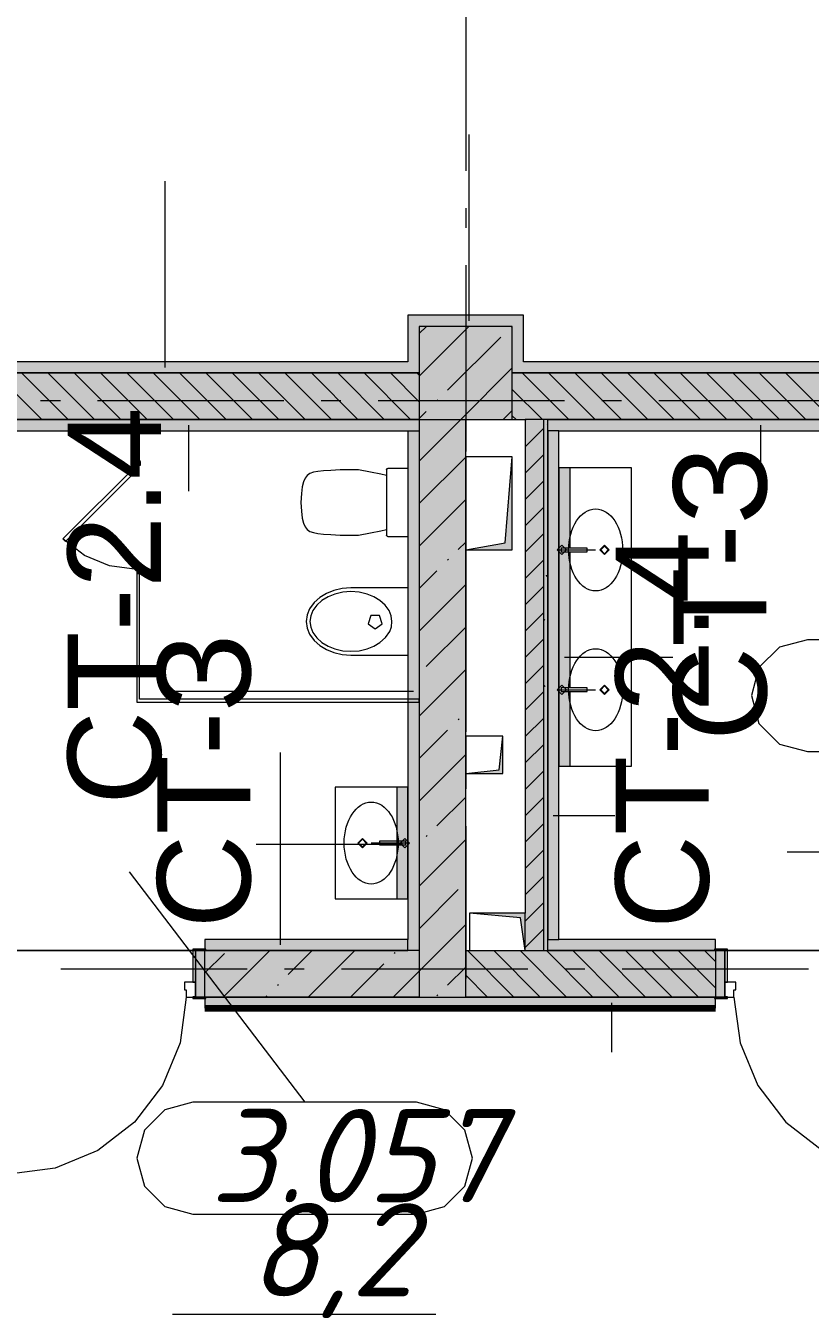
# Model space of a CAD drawing. Header units: millimetres. Extents: x -537608 to 253996, y -217170 to 186033.
# Drawn here: x -239137 to -234927, y 100848 to 107784 of the extents above; entities that cross this region are included whole.
import ezdxf

# ---------------------------------------------------------------- set-up
doc = ezdxf.new("R2010")
doc.units = ezdxf.units.MM
doc.layers.add('16) Лак 1.6м', color=160, linetype='Continuous', lineweight=90)
doc.layers.add('PDF _Геометрия', color=7, linetype='Continuous')
doc.layers.add('PDF _Текст', color=7, linetype='Continuous')
doc.layers.add('PDF _Сплошная заливка', color=7, linetype='Continuous', true_color=0xffffff)
doc.styles.add('PDF GOST-Common', font='arial.ttf')
doc.styles.add('PDF ISOCPEUR Italic', font='isocpeui.ttf')

msp = doc.modelspace()

# ---------------------------------------------------------------- hatches: boundary and pattern name
at = {"layer": 'PDF _Сплошная заливка', "true_color": 0xff7d7d, "transparency": 33554559}
for points in [[(-237026.191, 105981.2628), (-237026.191, 106231.2638), (-237086.1917, 106231.2638), (-237086.1917, 105981.2628), (-237031.8425, 105981.2628)], [(-236526.1913, 106171.2632), (-236526.1913, 106231.2638), (-237026.191, 106231.2638), (-237026.191, 106171.2632), (-236614.4085, 106171.2632)], [(-237449.2765, 105921.2643), (-237026.191, 105921.2643), (-237026.191, 105981.2628), (-239526.192, 105981.2628), (-239526.192, 105921.2643), (-238284.1467, 105921.2643)], [(-232022.6259, 105921.2643), (-231626.1917, 105921.2643), (-231626.1917, 105981.2628), (-236526.1913, 105981.2628), (-236526.1913, 105921.2643), (-232440.062, 105921.2643)]]:
    msp.add_hatch(color=11, dxfattribs=at).paths.add_polyline_path(points)
at = {"layer": 'PDF _Сплошная заливка', "transparency": 33554559}
for points in [[(-237026.191, 105671.2634), (-236526.1913, 105671.2634), (-236526.1913, 106171.2632), (-237026.191, 106171.2632), (-237026.191, 106028.1693)], [(-237026.191, 102571.2644), (-236776.1922, 102571.2644), (-236776.1922, 105671.2634), (-237026.191, 105671.2634), (-237026.191, 103771.2647)], [(-236356.1919, 102821.2653), (-236336.1909, 102821.2653), (-236336.1909, 105671.2634), (-236356.1919, 105671.2634), (-236356.1919, 103904.3215)]]:
    msp.add_hatch(color=256, dxfattribs=at).paths.add_polyline_path(points)
h = msp.add_hatch(color=256, dxfattribs=at)
h.paths.add_polyline_path([(-229066.1922, 105671.2634), (-225776.1929, 105674.1936), (-225776.1929, 105921.2643), (-231126.192, 105921.2643), (-231126.192, 105671.2634), (-229935.4537, 105671.2634)], flags=0)
h.paths.add_polyline_path([(-231851.1926, 105671.2634), (-231626.1917, 105671.2634), (-231626.1917, 105921.2643), (-236526.1913, 105921.2643), (-236526.1913, 105671.2634), (-232022.6259, 105671.2634)], flags=0)
h.paths.add_polyline_path([(-239526.192, 105671.2634), (-237026.191, 105671.2634), (-237026.191, 105921.2643), (-239526.192, 105918.8445), (-239526.192, 105913.8668)], flags=0)
at = {"layer": 'PDF _Сплошная заливка', "true_color": 0x2254ff, "transparency": 33554559}
for points in [[(-237449.2765, 105611.2649), (-237026.191, 105611.2649), (-237026.191, 105671.2634), (-239776.1908, 105671.2634), (-239776.1908, 105611.2649), (-238284.1467, 105611.2649)], [(-231851.1926, 105611.2649), (-231851.1926, 105671.2634), (-236336.1909, 105671.2634), (-236336.1909, 105611.2649), (-231911.1933, 105611.2649)]]:
    msp.add_hatch(color=160, dxfattribs=at).paths.add_polyline_path(points)
at = {"layer": 'PDF _Сплошная заливка', "true_color": 0xe2e2e2, "transparency": 33554559}
for points in [[(-236614.4085, 104971.265), (-236526.1913, 104971.265), (-236526.1913, 105471.2648), (-236563.6914, 105008.763), (-236776.1922, 104971.265)], [(-236614.4085, 103771.2647), (-236576.1914, 103771.2647), (-236576.1914, 103971.2633), (-236596.1923, 103791.2635), (-236776.1922, 103771.2647)]]:
    msp.add_hatch(color=254, dxfattribs=at).paths.add_polyline_path(points)
at = {"layer": 'PDF _Сплошная заливка', "true_color": 0x4fd5e3, "transparency": 33554559}
for points in [[(-236276.1924, 103811.4991), (-236216.1918, 103811.4991), (-236216.1918, 104211.2638), (-236263.9851, 104211.2638), (-236263.9851, 104231.2647), (-236216.1918, 104231.2647), (-236216.1918, 104961.2645), (-236263.9851, 104961.2645), (-236263.9851, 104981.2633), (-236216.1918, 104981.2633), (-236216.1918, 105411.4988), (-236276.1924, 105411.4988), (-236276.1924, 103904.3215)], [(-237098.3989, 103098.2643), (-237086.1917, 103098.2643), (-237086.1917, 103698.2645), (-237146.1923, 103698.2645), (-237146.1923, 103098.2643)]]:
    msp.add_hatch(color=133, dxfattribs=at).paths.add_polyline_path(points)
at = {"layer": 'PDF _Сплошная заливка', "true_color": 0x2254ff, "transparency": 33554559}
h = msp.add_hatch(color=160, dxfattribs=at)
h.paths.add_polyline_path([(-239776.1908, 102821.2653), (-239331.1904, 102822.034), (-239331.1904, 102829.2636), (-239326.1912, 102829.2636), (-239326.1912, 102881.2639), (-239776.1908, 102881.2639)], flags=0)
h.paths.add_polyline_path([(-238171.192, 102821.2653), (-237086.1917, 102821.2653), (-237086.1917, 102881.2639), (-238176.1911, 102881.2639), (-238176.1911, 102829.2636), (-238171.192, 102829.2636), (-238171.192, 102821.5388)], flags=0)
h = msp.add_hatch(color=160, dxfattribs=at)
h.paths.add_polyline_path([(-231911.1933, 102821.2653), (-231911.1933, 102881.2639), (-234286.1916, 102881.2639), (-234286.1916, 102829.2636), (-234281.1925, 102829.2636), (-234281.1925, 102821.2653), (-232440.062, 102821.2653)], flags=0)
h.paths.add_polyline_path([(-235441.191, 102821.2653), (-235441.191, 102829.2636), (-235436.1918, 102829.2636), (-235436.1918, 102881.2639), (-236336.1909, 102881.2639), (-236336.1909, 102821.2653)], flags=0)
at = {"layer": 'PDF _Сплошная заливка', "transparency": 33554559}
h = msp.add_hatch(color=256, dxfattribs=at)
h.paths.add_polyline_path([(-237026.191, 102571.2644), (-237026.191, 102821.2653), (-238176.1911, 102821.2653), (-238176.1911, 102571.2644), (-238171.192, 102571.2644)], flags=0)
h.paths.add_polyline_path([(-239326.1912, 102571.2644), (-239326.1912, 102821.2653), (-239776.1908, 102821.2653), (-239776.1908, 102571.2644), (-239331.1904, 102571.2644)], flags=0)
h = msp.add_hatch(color=256, dxfattribs=at)
h.paths.add_polyline_path([(-225526.1941, 102571.2644), (-225526.1941, 102821.2653), (-227336.1929, 102821.2653), (-227336.1929, 102571.2644), (-225761.1072, 102571.2644)], flags=0)
h.paths.add_polyline_path([(-230356.1925, 102571.2644), (-230356.1925, 102821.2653), (-234286.1916, 102821.2653), (-234286.1916, 102571.2644), (-230361.1938, 102571.2644)], flags=0)
h.paths.add_polyline_path([(-229100.5857, 102571.2644), (-228486.193, 102571.2644), (-228486.193, 102821.2653), (-229206.1923, 102821.2653), (-229206.1923, 102571.2644), (-229201.1932, 102571.2644)], flags=0)
h.paths.add_polyline_path([(-235436.1918, 102571.2644), (-235436.1918, 102821.2653), (-236776.1922, 102821.2653), (-236776.1922, 102571.2644), (-235441.191, 102571.2644)], flags=0)
at = {"layer": 'PDF _Сплошная заливка', "true_color": 0xff7d7d, "transparency": 33554559}
h = msp.add_hatch(color=11, dxfattribs=at)
h.paths.add_polyline_path([(-228486.193, 102511.2637), (-228486.193, 102563.264), (-228491.1922, 102563.264), (-228491.1922, 102571.2644), (-229201.1932, 102571.2644), (-229201.1932, 102563.264), (-229206.1923, 102563.264), (-229206.1923, 102511.2637), (-228491.1922, 102511.2637)], flags=0)
h.paths.add_polyline_path([(-225526.1941, 102511.2637), (-225526.1941, 102571.2644), (-227331.1938, 102571.2644), (-227331.1938, 102563.264), (-227336.1929, 102563.264), (-227336.1929, 102511.2637), (-225761.1072, 102511.2637)], flags=0)
h.paths.add_polyline_path([(-230356.1925, 102511.2637), (-230356.1925, 102563.264), (-230361.1938, 102563.264), (-230361.1938, 102571.2644), (-234281.1925, 102571.2644), (-234281.1925, 102563.264), (-234286.1916, 102563.264), (-234286.1916, 102511.2637), (-230361.1938, 102511.2637)], flags=0)
h.paths.add_polyline_path([(-235436.1918, 102511.2637), (-235436.1918, 102563.264), (-235441.191, 102563.264), (-235441.191, 102571.2644), (-238171.192, 102571.2644), (-238171.192, 102563.264), (-238176.1911, 102563.264), (-238176.1911, 102511.2637), (-235441.191, 102511.2637)], flags=0)
h.paths.add_polyline_path([(-240788.7529, 102511.2637), (-239326.1912, 102511.2637), (-239326.1912, 102563.264), (-239331.1904, 102563.264), (-239331.1904, 102571.2644), (-242066.1928, 102571.2644), (-242066.1928, 102511.2637), (-241623.623, 102511.2637)], flags=0)

# ---------------------------------------------------------------- linework, layer by layer
at = {"layer": '16) Лак 1.6м'}
msp.add_line((-238176.1911, 102511.2637), (-235436.1918, 102511.2637), dxfattribs=at)
at = {"layer": 'PDF _Геометрия', "color": 253, "lineweight": 9, "true_color": 0xaaaaaa}
for p, q in [((-236776.1922, 108006.2211), (-236776.1922, 107006.2195)), ((-236776.1922, 106806.2208), (-236776.1922, 106700.3881)), ((-236776.1922, 106500.3873), (-236776.1922, 105500.3878)), ((-238951.8658, 105771.2638), (-239057.7007, 105771.2638)), ((-237751.8677, 105771.2638), (-238751.8672, 105771.2638)), ((-237446.0341, 105771.2638), (-237551.8669, 105771.2638)), ((-236246.0339, 105771.2638), (-237246.0334, 105771.2638)), ((-235940.2003, 105771.2638), (-236046.0331, 105771.2638)), ((-234740.2001, 105771.2638), (-235740.1995, 105771.2638)), ((-236526.1913, 105471.2648), (-236776.1922, 105471.2648)), ((-236776.1922, 105471.2648), (-236776.1922, 104971.265)), ((-236563.6914, 105008.763), (-236526.1913, 105471.2648)), ((-236526.1913, 104971.265), (-236526.1913, 105471.2648)), ((-237638.3424, 105357.3584), (-237647.204, 105337.3898)), ((-237626.8413, 105371.4948), (-237638.3424, 105357.3584)), ((-237612.3821, 105381.3962), (-237626.8413, 105371.4948)), ((-237593.9658, 105388.234), (-237612.3821, 105381.3962)), ((-237570.0464, 105392.8262), (-237593.9658, 105388.234)), ((-237539.059, 105395.9868), (-237570.0464, 105392.8262)), ((-237499.4403, 105398.5294), (-237539.059, 105395.9868)), ((-237449.6231, 105401.2636), (-237499.4403, 105398.5294)), ((-237351.8166, 105401.2636), (-237449.6231, 105401.2636)), ((-237287.3679, 105388.7615), (-237351.8166, 105401.2636)), ((-237232.5645, 105377.8911), (-237287.3679, 105388.7615)), ((-237201.9969, 105371.3548), (-237232.5645, 105377.8911)), ((-237201.6546, 105401.3519), (-237201.9969, 105398.764)), ((-237201.9969, 105398.764), (-237201.9969, 105053.764)), ((-237200.6556, 105403.7632), (-237201.6546, 105401.3519)), ((-237201.6546, 105401.3519), (-237200.6556, 105403.7632)), ((-237199.0667, 105405.8344), (-237200.6556, 105403.7632)), ((-237200.6556, 105403.7632), (-237199.0667, 105405.8344)), ((-237196.9956, 105407.4232), (-237199.0667, 105405.8344)), ((-237199.0667, 105405.8344), (-237196.9956, 105407.4232)), ((-237194.5843, 105408.4222), (-237196.9956, 105407.4232)), ((-237196.9956, 105407.4232), (-237194.5843, 105408.4222)), ((-237191.9964, 105408.7645), (-237194.5843, 105408.4222)), ((-237086.1917, 105408.7645), (-237191.9964, 105408.7645)), ((-235886.1913, 105411.4988), (-236276.1924, 105411.4988)), ((-236276.1924, 105411.4988), (-236276.1924, 103811.4991)), ((-235886.1913, 103811.4991), (-235886.1913, 105411.4988)), ((-237653.7038, 105309.9655), (-237658.1173, 105273.4643)), ((-237647.204, 105337.3898), (-237653.7038, 105309.9655)), ((-236776.1922, 105300.387), (-236776.1922, 105194.5542)), ((-237658.1173, 105273.4643), (-237660.7289, 105226.2629)), ((-237660.7289, 105226.2629), (-237658.1173, 105179.0637)), ((-237658.1173, 105179.0637), (-237653.7038, 105142.5626)), ((-237653.7038, 105142.5626), (-237647.204, 105115.1383)), ((-237647.204, 105115.1383), (-237638.3424, 105095.1696)), ((-237638.3424, 105095.1696), (-237626.8413, 105081.0334)), ((-237626.8413, 105081.0334), (-237612.3821, 105071.1319)), ((-237232.5645, 105074.6369), (-237201.9969, 105081.1733)), ((-237612.3821, 105071.1319), (-237593.9658, 105064.2941)), ((-237593.9658, 105064.2941), (-237570.0464, 105059.7018)), ((-237570.0464, 105059.7018), (-237539.059, 105056.5392)), ((-237539.059, 105056.5392), (-237499.4403, 105053.9987)), ((-237499.4403, 105053.9987), (-237449.6231, 105051.2644)), ((-237449.6231, 105051.2644), (-237351.8166, 105051.2644)), ((-237351.8166, 105051.2644), (-237287.3679, 105063.7667)), ((-237287.3679, 105063.7667), (-237232.5645, 105074.6369)), ((-237201.9969, 105053.764), (-237201.6546, 105051.1762)), ((-237201.6546, 105051.1762), (-237200.6556, 105048.7649)), ((-237200.6556, 105048.7649), (-237201.6546, 105051.1762)), ((-237200.6556, 105048.7649), (-237199.0667, 105046.6937)), ((-237199.0667, 105046.6937), (-237200.6556, 105048.7649)), ((-237199.0667, 105046.6937), (-237196.9956, 105045.1048)), ((-237196.9956, 105045.1048), (-237199.0667, 105046.6937)), ((-237196.9956, 105045.1048), (-237194.5843, 105044.1037)), ((-237194.5843, 105044.1037), (-237196.9956, 105045.1048)), ((-237194.5843, 105044.1037), (-237191.9964, 105043.7636)), ((-237191.9964, 105043.7636), (-237086.1917, 105043.7636)), ((-236776.1922, 104971.265), (-236563.6914, 105008.763)), ((-236776.1922, 104994.5535), (-236776.1922, 103994.554)), ((-236776.1922, 104971.265), (-236526.1913, 104971.265)), ((-236284.9593, 104971.265), (-236259.9591, 104996.2651)), ((-236259.9591, 104946.2649), (-236284.9593, 104971.265)), ((-236273.9856, 104971.265), (-236078.9862, 104971.265)), ((-236123.9851, 104981.2633), (-236263.9851, 104981.2633)), ((-236263.9851, 104981.2633), (-236263.9851, 104961.2645)), ((-236263.9851, 104961.2645), (-236123.9851, 104961.2645)), ((-236259.9591, 104996.2651), (-236234.959, 104971.265)), ((-236234.959, 104971.265), (-236259.9591, 104946.2649)), ((-236123.9851, 104961.2645), (-236123.9851, 104981.2633)), ((-236056.688, 104971.265), (-236031.6879, 104996.2651)), ((-236031.6879, 104946.2649), (-236056.688, 104971.265)), ((-236051.6889, 104971.265), (-236031.6879, 104991.2638)), ((-236031.6879, 104951.2641), (-236051.6889, 104971.265)), ((-236031.6879, 104996.2651), (-236006.6878, 104971.265)), ((-236031.6879, 104991.2638), (-236011.6891, 104971.265)), ((-236011.6891, 104971.265), (-236031.6879, 104951.2641)), ((-236006.6878, 104971.265), (-236031.6879, 104946.2649)), ((-237523.5297, 104738.4166), (-237559.2687, 104716.7622)), ((-237484.6711, 104753.7865), (-237523.5297, 104738.4166)), ((-237478.9012, 104734.636), (-237514.638, 104720.5019)), ((-237438.8067, 104764.0174), (-237484.6711, 104753.7865)), ((-237435.8916, 104744.2296), (-237478.9012, 104734.636)), ((-237391.9412, 104767.4513), (-237438.8067, 104764.0174)), ((-237391.9412, 104747.4504), (-237435.8916, 104744.2296)), ((-237086.1917, 104767.4513), (-237391.9412, 104767.4513)), ((-237347.9908, 104744.2296), (-237391.9412, 104747.4504)), ((-237304.9813, 104734.636), (-237347.9908, 104744.2296)), ((-237269.2444, 104720.5019), (-237304.9813, 104734.636)), ((-237589.8106, 104689.1613), (-237613.8569, 104655.7475)), ((-237574.9057, 104675.8259), (-237596.4761, 104645.8504)), ((-237559.2687, 104716.7622), (-237589.8106, 104689.1613)), ((-237547.505, 104700.5871), (-237574.9057, 104675.8259)), ((-237514.638, 104720.5019), (-237547.505, 104700.5871)), ((-237236.3774, 104700.5871), (-237269.2444, 104720.5019)), ((-237208.9789, 104675.8259), (-237236.3774, 104700.5871)), ((-237187.4063, 104645.8504), (-237208.9789, 104675.8259)), ((-237627.343, 104622.7772), (-237631.9417, 104587.4515)), ((-237613.8569, 104655.7475), (-237627.343, 104622.7772)), ((-237608.0095, 104617.6574), (-237611.9408, 104587.4515)), ((-237596.4761, 104645.8504), (-237608.0095, 104617.6574)), ((-237285.4518, 104619.8125), (-237299.9842, 104575.0893)), ((-237238.4291, 104619.8125), (-237285.4518, 104619.8125)), ((-237223.8989, 104575.0893), (-237238.4291, 104619.8125)), ((-237175.873, 104617.6574), (-237187.4063, 104645.8504)), ((-237171.9416, 104587.4515), (-237175.873, 104617.6574)), ((-237631.9417, 104587.4515), (-237627.343, 104552.1258)), ((-237627.343, 104552.1258), (-237613.8569, 104519.1534)), ((-237611.9408, 104587.4515), (-237608.0095, 104557.2456)), ((-237608.0095, 104557.2456), (-237596.4761, 104529.0505)), ((-237596.4761, 104529.0505), (-237574.9057, 104499.075)), ((-237299.9842, 104575.0893), (-237261.9416, 104547.4518)), ((-237261.9416, 104547.4518), (-237223.8989, 104575.0893)), ((-237207.0327, 104500.8339), (-237183.9271, 104532.9388)), ((-237183.9271, 104532.9388), (-237173.7975, 104559.2844)), ((-237173.7975, 104559.2844), (-237171.9416, 104587.4515)), ((-237613.8569, 104519.1534), (-237589.8106, 104485.7395)), ((-237589.8106, 104485.7395), (-237559.2687, 104458.1386)), ((-237574.9057, 104499.075), (-237547.505, 104474.3138)), ((-237559.2687, 104458.1386), (-237523.5297, 104436.4843)), ((-237547.505, 104474.3138), (-237514.638, 104454.399)), ((-237514.638, 104454.399), (-237478.9012, 104440.2648)), ((-237304.9813, 104440.2648), (-237269.2444, 104454.399)), ((-237269.2444, 104454.399), (-237236.3774, 104474.3138)), ((-237236.3774, 104474.3138), (-237207.0327, 104500.8339)), ((-234942.4076, 104489.5589), (-235092.4082, 104449.3675)), ((-233742.4073, 104489.5589), (-234942.4076, 104489.5589)), ((-237523.5297, 104436.4843), (-237484.6711, 104421.1144)), ((-237484.6711, 104421.1144), (-237438.8067, 104410.8857)), ((-237478.9012, 104440.2648), (-237435.8916, 104430.6713)), ((-237438.8067, 104410.8857), (-237391.9412, 104407.4517)), ((-237435.8916, 104430.6713), (-237391.9412, 104427.4505)), ((-237391.9412, 104427.4505), (-237347.9908, 104430.6713)), ((-237391.9412, 104407.4517), (-237086.1917, 104407.4517)), ((-237347.9908, 104430.6713), (-237304.9813, 104440.2648)), ((-235092.4082, 104449.3675), (-235202.2153, 104339.5583)), ((-235202.2153, 104339.5583), (-235242.4066, 104189.5599)), ((-236284.9593, 104221.2643), (-236259.9591, 104246.2644)), ((-236259.9591, 104246.2644), (-236234.959, 104221.2643)), ((-236056.688, 104221.2643), (-236031.6879, 104246.2644)), ((-236031.6879, 104246.2644), (-236006.6878, 104221.2643)), ((-236259.9591, 104196.2642), (-236284.9593, 104221.2643)), ((-236273.9856, 104221.2643), (-236078.9862, 104221.2643)), ((-236123.9851, 104231.2647), (-236263.9851, 104231.2647)), ((-236263.9851, 104231.2647), (-236263.9851, 104211.2638)), ((-236263.9851, 104211.2638), (-236123.9851, 104211.2638)), ((-236234.959, 104221.2643), (-236259.9591, 104196.2642)), ((-236123.9851, 104211.2638), (-236123.9851, 104231.2647)), ((-236031.6879, 104196.2642), (-236056.688, 104221.2643)), ((-236051.6889, 104221.2643), (-236031.6879, 104241.2652)), ((-236031.6879, 104201.2634), (-236051.6889, 104221.2643)), ((-236031.6879, 104241.2652), (-236011.6891, 104221.2643)), ((-236011.6891, 104221.2643), (-236031.6879, 104201.2634)), ((-236006.6878, 104221.2643), (-236031.6879, 104196.2642)), ((-235242.4066, 104189.5599), (-235202.2153, 104039.5593)), ((-235202.2153, 104039.5593), (-235092.4082, 103929.7522)), ((-236576.1914, 103971.2633), (-236776.1922, 103971.2633)), ((-236776.1922, 103971.2633), (-236776.1922, 103771.2647)), ((-236596.1923, 103791.2635), (-236576.1914, 103971.2633)), ((-236576.1914, 103771.2647), (-236576.1914, 103971.2633)), ((-235092.4082, 103929.7522), (-234942.4076, 103889.5587)), ((-234942.4076, 103889.5587), (-233742.4073, 103889.5587)), ((-236776.1922, 103794.5532), (-236776.1922, 103688.7204)), ((-236776.1922, 103771.2647), (-236596.1923, 103791.2635)), ((-236776.1922, 103771.2647), (-236576.1914, 103771.2647)), ((-236276.1924, 103811.4991), (-235886.1913, 103811.4991)), ((-237476.1906, 103698.2645), (-237476.1906, 103098.2643)), ((-237086.1917, 103698.2645), (-237476.1906, 103698.2645)), ((-237086.1917, 103098.2643), (-237086.1917, 103698.2645)), ((-236776.1922, 103488.7218), (-236776.1922, 102671.2647)), ((-237355.6941, 103398.2633), (-237330.694, 103423.2634)), ((-237350.6949, 103398.2633), (-237330.694, 103418.2643)), ((-237330.694, 103423.2634), (-237305.6939, 103398.2633)), ((-237330.694, 103418.2643), (-237310.6952, 103398.2633)), ((-237127.4229, 103398.2633), (-237102.4228, 103423.2634)), ((-237102.4228, 103423.2634), (-237077.4227, 103398.2633)), ((-237330.694, 103373.2654), (-237355.6941, 103398.2633)), ((-237330.694, 103378.2646), (-237350.6949, 103398.2633)), ((-237310.6952, 103398.2633), (-237330.694, 103378.2646)), ((-237305.6939, 103398.2633), (-237330.694, 103373.2654)), ((-237088.3984, 103398.2633), (-237283.3979, 103398.2633)), ((-237098.3989, 103408.2638), (-237238.3969, 103408.2638)), ((-237238.3969, 103408.2638), (-237238.3969, 103388.265)), ((-237238.3969, 103388.265), (-237098.3989, 103388.265)), ((-237102.4228, 103373.2654), (-237127.4229, 103398.2633)), ((-237077.4227, 103398.2633), (-237102.4228, 103373.2654)), ((-237098.3989, 103388.265), (-237098.3989, 103408.2638)), ((-235051.446, 103351.5248), (-233638.5337, 103351.5248)), ((-238581.9432, 103243.3023), (-237640.4824, 102007.8709)), ((-237476.1906, 103098.2643), (-237086.1917, 103098.2643)), ((-236456.1923, 103021.2639), (-236756.1913, 103021.2639)), ((-236756.1913, 103021.2639), (-236756.1913, 102821.2653)), ((-236481.1924, 102996.2638), (-236756.1913, 103021.2639)), ((-236456.1923, 102821.2653), (-236481.1924, 102996.2638)), ((-236456.1923, 102821.2653), (-236456.1923, 103021.2639)), ((-236756.1913, 102821.2653), (-236456.1923, 102821.2653)), ((-237948.7875, 102721.2649), (-238948.7871, 102721.2649)), ((-237642.9541, 102721.2649), (-237748.789, 102721.2649)), ((-236442.9559, 102721.2649), (-237442.9554, 102721.2649)), ((-236137.1224, 102721.2649), (-236242.9551, 102721.2649)), ((-234937.122, 102721.2649), (-235937.1216, 102721.2649)), ((-238390.4832, 101967.1758), (-238500.2903, 101857.3665)), ((-238240.4826, 102007.3671), (-238390.4832, 101967.1758)), ((-237040.4823, 102007.3671), (-238240.4826, 102007.3671)), ((-236890.4839, 101967.1758), (-237040.4823, 102007.3671)), ((-236780.6746, 101857.3665), (-236890.4839, 101967.1758)), ((-238500.2903, 101857.3665), (-238540.4838, 101707.3681)), ((-236740.4833, 101707.3681), (-236780.6746, 101857.3665)), ((-238540.4838, 101707.3681), (-238500.2903, 101557.3675)), ((-236780.6746, 101557.3675), (-236740.4833, 101707.3681)), ((-238500.2903, 101557.3675), (-238390.4832, 101447.5604)), ((-236890.4839, 101447.5604), (-236780.6746, 101557.3675)), ((-238390.4832, 101447.5604), (-238240.4826, 101407.3669)), ((-238240.4826, 101407.3669), (-237040.4823, 101407.3669)), ((-237040.4823, 101407.3669), (-236890.4839, 101447.5604)), ((-238349.5211, 100869.3331), (-236936.6088, 100869.3331))]:
    msp.add_line(p, q, dxfattribs=at)
at = {"layer": 'PDF _Геометрия', "lineweight": 9}
for p, q in [((-236757.4852, 106201.2645), (-236757.4852, 107201.2641)), ((-238388.8555, 105951.2636), (-238388.8555, 106951.2631)), ((-237026.191, 106231.2638), (-237086.1917, 106231.2638)), ((-237086.1917, 106231.2638), (-237086.1917, 105981.2628)), ((-236526.1913, 106231.2638), (-237026.191, 106231.2638)), ((-236466.1927, 106231.2638), (-236526.1913, 106231.2638)), ((-236466.1927, 105981.2628), (-236466.1927, 106231.2638)), ((-237026.191, 105904.0493), (-236758.9772, 106171.2632)), ((-237026.191, 106132.1483), (-236987.0761, 106171.2632)), ((-236526.1913, 106171.2632), (-237026.191, 106171.2632)), ((-237026.191, 106171.2632), (-237026.191, 105671.2634)), ((-236531.3798, 106170.7637), (-236530.8782, 106171.2632)), ((-236526.1913, 105671.2634), (-236526.1913, 106171.2632)), ((-236873.5273, 105828.6142), (-236588.4051, 106113.7384)), ((-237086.1917, 105981.2628), (-239466.1914, 105981.2628)), ((-231686.1924, 105981.2628), (-236466.1927, 105981.2628)), ((-237026.191, 105921.2643), (-239526.192, 105921.2643)), ((-239526.192, 105921.2643), (-237026.191, 105921.2643)), ((-239051.7284, 105671.2634), (-239301.7272, 105921.2643)), ((-238910.3074, 105671.2634), (-239160.3062, 105921.2643)), ((-238768.8863, 105671.2634), (-239018.8851, 105921.2643)), ((-238627.4653, 105671.2634), (-238877.464, 105921.2643)), ((-238486.042, 105671.2634), (-238736.043, 105921.2643)), ((-238344.621, 105671.2634), (-238594.6219, 105921.2643)), ((-238203.1999, 105671.2634), (-238453.2009, 105921.2643)), ((-238061.7789, 105671.2634), (-238311.7798, 105921.2643)), ((-237920.3578, 105671.2634), (-238170.3566, 105921.2643)), ((-237778.9367, 105671.2634), (-238028.9356, 105921.2643)), ((-237637.5157, 105671.2634), (-237887.5145, 105921.2643)), ((-237496.0946, 105671.2634), (-237746.0935, 105921.2643)), ((-237354.6714, 105671.2634), (-237604.6724, 105921.2643)), ((-237213.2503, 105671.2634), (-237463.2513, 105921.2643)), ((-237071.8293, 105671.2634), (-237321.8303, 105921.2643)), ((-237026.191, 105767.0483), (-237180.4092, 105921.2643)), ((-237026.191, 105908.4693), (-237038.986, 105921.2643)), ((-236802.7812, 105671.2634), (-236526.1913, 105947.8533)), ((-231626.1917, 105921.2643), (-236526.1913, 105921.2643)), ((-236526.1913, 105921.2643), (-231626.1917, 105921.2643)), ((-236223.3008, 105671.2634), (-236473.3018, 105921.2643)), ((-236081.8798, 105671.2634), (-236331.8807, 105921.2643)), ((-235940.4587, 105671.2634), (-236190.4597, 105921.2643)), ((-235799.0376, 105671.2634), (-236049.0386, 105921.2643)), ((-235657.6166, 105671.2634), (-235907.6154, 105921.2643)), ((-235516.1955, 105671.2634), (-235766.1944, 105921.2643)), ((-235374.7745, 105671.2634), (-235624.7732, 105921.2643)), ((-235233.3534, 105671.2634), (-235483.3522, 105921.2643)), ((-235091.9302, 105671.2634), (-235341.9312, 105921.2643)), ((-234950.5092, 105671.2634), (-235200.5101, 105921.2643)), ((-234809.0881, 105671.2634), (-235059.0891, 105921.2643)), ((-236930.5525, 105771.591), (-236925.8095, 105776.3318)), ((-236364.724, 105671.2634), (-236526.1913, 105832.7327)), ((-237026.191, 105675.9504), (-236987.5756, 105714.5657)), ((-236574.6822, 105671.2634), (-236526.1913, 105719.7544)), ((-237026.191, 105671.2634), (-239526.192, 105671.2634)), ((-239526.192, 105671.2634), (-238542.1911, 105671.2634)), ((-238526.1903, 105671.2634), (-238542.1911, 105671.2634)), ((-238542.1911, 105671.2634), (-238542.1911, 105446.2647)), ((-238526.1903, 105446.2647), (-238526.1903, 105671.2634)), ((-238526.1903, 105671.2634), (-237026.191, 105671.2634)), ((-238263.9111, 105641.2641), (-238263.9111, 105287.4112)), ((-237026.191, 105447.8514), (-236802.7812, 105671.2634)), ((-237026.191, 105671.2634), (-236526.1913, 105671.2634)), ((-237026.191, 105671.2634), (-237026.191, 105611.2649)), ((-236776.1922, 102571.2644), (-236776.1922, 105671.2634)), ((-236506.145, 105671.2634), (-236526.1913, 105691.3117)), ((-236526.1913, 105671.2634), (-236456.1923, 105671.2634)), ((-236456.1923, 105666.4494), (-236451.3761, 105671.2634)), ((-236356.1919, 105671.2634), (-236456.1923, 105671.2634)), ((-236456.1923, 105671.2634), (-236456.1923, 103021.2639)), ((-236336.1909, 105671.2634), (-236356.1919, 105671.2634)), ((-236356.1919, 102821.2653), (-236356.1919, 105671.2634)), ((-236336.1909, 105611.2649), (-236336.1909, 105671.2634)), ((-236336.1909, 105611.2649), (-236336.1909, 105671.2634)), ((-236336.1909, 105671.2634), (-233067.1915, 105671.2634)), ((-233067.1915, 105671.2634), (-236336.1909, 105671.2634)), ((-235194.0254, 105641.2641), (-235194.0254, 105287.4112)), ((-239716.1901, 105611.2649), (-237086.1917, 105611.2649)), ((-237086.1917, 105611.2649), (-237026.191, 105611.2649)), ((-237086.1917, 105611.2649), (-237086.1917, 103698.2645)), ((-237026.191, 105611.2649), (-237026.191, 104171.2641)), ((-237026.191, 105611.2649), (-237026.191, 102821.2653)), ((-236456.1923, 105525.0283), (-236356.1919, 105625.0266)), ((-236276.1924, 105611.2649), (-236336.1909, 105611.2649)), ((-236336.1909, 105611.2649), (-236336.1909, 102881.2639)), ((-236336.1909, 102881.2639), (-236336.1909, 105611.2649)), ((-236276.1924, 105411.4988), (-236276.1924, 105611.2649)), ((-236276.1924, 105611.2649), (-231911.1933, 105611.2649)), ((-238542.1911, 105426.2637), (-238938.1709, 105030.2839)), ((-238542.1911, 105446.2647), (-238542.1911, 105426.2637)), ((-238542.1911, 105426.2637), (-238522.1923, 105426.2637)), ((-238528.0483, 105412.121), (-238542.1911, 105426.2637)), ((-238522.1923, 105426.2637), (-238522.1923, 105446.2647)), ((-237026.191, 105219.7546), (-236776.1922, 105469.7534)), ((-236456.1923, 105383.6051), (-236356.1919, 105483.6055)), ((-238924.0282, 105016.1411), (-238528.0483, 105412.121)), ((-236276.1924, 103811.4991), (-236276.1924, 105411.4988)), ((-236216.1918, 105411.4988), (-236276.1924, 105411.4988)), ((-236276.1924, 105411.4988), (-236276.1924, 103811.4991)), ((-236216.1918, 104981.2633), (-236216.1918, 105411.4988)), ((-236456.1923, 105242.1841), (-236356.1919, 105342.1844)), ((-237026.191, 104991.6556), (-236776.1922, 105241.6545)), ((-236456.1923, 105100.763), (-236356.1919, 105200.7634)), ((-238938.1709, 105030.2839), (-238924.0282, 105016.1411)), ((-238822.1913, 104941.2894), (-238938.1709, 105030.2839)), ((-236816.5019, 104973.2457), (-236776.1922, 105013.5576)), ((-236456.1923, 104959.342), (-236356.1919, 105059.3423)), ((-238687.13, 104885.3449), (-238822.1913, 104941.2894)), ((-236216.1918, 104231.2647), (-236216.1918, 104961.2645)), ((-238542.1911, 104866.2633), (-238687.13, 104885.3449)), ((-236873.5273, 104916.2204), (-236868.7864, 104920.9634)), ((-236456.1923, 104817.9209), (-236356.1919, 104917.9213)), ((-238522.1923, 104866.2633), (-238542.1911, 104866.2633)), ((-238542.1911, 104866.2633), (-238542.1911, 104846.2645)), ((-238542.1911, 104846.2645), (-238542.1911, 104171.2641)), ((-238526.1903, 104171.2641), (-238526.1903, 104846.2645)), ((-238522.1923, 104846.2645), (-238522.1923, 104866.2633)), ((-237026.191, 104763.5566), (-236930.5525, 104859.1973)), ((-237026.191, 104535.4577), (-236776.1922, 104785.4586)), ((-236456.1923, 104676.4998), (-236356.1919, 104776.5002)), ((-236456.1923, 104535.0788), (-236356.1919, 104635.077)), ((-236987.5756, 104345.9741), (-236776.1922, 104557.3596)), ((-236456.1923, 104393.6555), (-236356.1919, 104493.6559)), ((-236246.191, 104396.1551), (-235665.3048, 104396.1551)), ((-237026.191, 104079.2619), (-236776.1922, 104329.2607)), ((-236456.1923, 104252.2345), (-236356.1919, 104352.2349)), ((-237056.1924, 104212.0992), (-238381.9101, 104212.0992)), ((-236456.1923, 104110.8134), (-236356.1919, 104210.8139)), ((-236216.1918, 103811.4991), (-236216.1918, 104211.2638)), ((-238542.1911, 104171.2641), (-238542.1911, 104155.2633)), ((-238542.1911, 104155.2633), (-237026.191, 104155.2633)), ((-237026.191, 104171.2641), (-238526.1903, 104171.2641)), ((-237026.191, 104155.2633), (-237026.191, 104171.2641)), ((-237026.191, 104155.2633), (-237026.191, 102571.2644)), ((-236816.5019, 104060.852), (-236811.7612, 104065.5928)), ((-236456.1923, 103969.3924), (-236356.1919, 104069.3927)), ((-237026.191, 103851.1629), (-236873.5273, 104003.8267)), ((-236456.1923, 103827.9713), (-236356.1919, 103927.9717)), ((-237770.5833, 102851.2646), (-237770.5833, 103885.115)), ((-237026.191, 103623.064), (-236776.1922, 103873.0649)), ((-236456.1923, 103686.5503), (-236356.1919, 103786.5506)), ((-236276.1924, 102881.2639), (-236276.1924, 103811.4991)), ((-236276.1924, 103811.4991), (-236216.1918, 103811.4991)), ((-237146.1923, 103698.2645), (-237146.1923, 103408.2638)), ((-237086.1917, 103698.2645), (-237146.1923, 103698.2645)), ((-237086.1917, 103098.2643), (-237086.1917, 103698.2645)), ((-237086.1917, 103698.2645), (-237086.1917, 103098.2643)), ((-236930.5525, 103490.6057), (-236776.1922, 103644.966)), ((-236456.1923, 103545.1292), (-236356.1919, 103645.1296)), ((-236456.1923, 103403.7081), (-236356.1919, 103503.7064)), ((-236306.1917, 103545.4629), (-235975.4291, 103545.4629)), ((-237026.191, 103166.8682), (-236776.1922, 103416.867)), ((-236987.5756, 103433.5804), (-236982.8349, 103438.3233)), ((-237116.1909, 103389.6816), (-237901.668, 103389.6816)), ((-237146.1923, 103408.2638), (-237146.1923, 103388.265)), ((-237146.1923, 103388.265), (-237146.1923, 103098.2643)), ((-236456.1923, 103262.285), (-236356.1919, 103362.2853)), ((-236456.1923, 103120.8638), (-236356.1919, 103220.8643)), ((-237026.191, 102938.7692), (-236816.5019, 103148.4583)), ((-237146.1923, 103098.2643), (-237086.1917, 103098.2643)), ((-237086.1917, 103098.2643), (-237086.1917, 102881.2639)), ((-236456.1923, 102979.4428), (-236356.1919, 103079.4432)), ((-237026.191, 102710.6702), (-236776.1922, 102960.6713)), ((-236456.1923, 102838.0218), (-236356.1919, 102938.0222)), ((-237086.1917, 102881.2639), (-238176.1911, 102881.2639)), ((-238176.1911, 102881.2639), (-238176.1911, 102829.2636)), ((-237086.1917, 102821.2653), (-237086.1917, 102881.2639)), ((-236336.1909, 102881.2639), (-236276.1924, 102881.2639)), ((-236336.1909, 102821.2653), (-236336.1909, 102881.2639)), ((-236336.1909, 102821.2653), (-236336.1909, 102881.2639)), ((-235436.1918, 102881.2639), (-236276.1924, 102881.2639)), ((-235436.1918, 102829.2636), (-235436.1918, 102881.2639)), ((-238241.1909, 102829.2636), (-238241.1909, 102821.2653)), ((-238171.192, 102829.2636), (-238241.1909, 102829.2636)), ((-238241.1909, 102821.2653), (-238241.1909, 102651.2638)), ((-238226.1913, 102821.2653), (-238241.1909, 102821.2653)), ((-238241.1909, 102821.2653), (-238171.192, 102821.2653)), ((-238226.1913, 102821.2653), (-238226.1913, 102571.2644)), ((-238176.1911, 102821.2653), (-238226.1913, 102821.2653)), ((-238226.1913, 102651.2638), (-238226.1913, 102821.2653)), ((-238176.1911, 102571.2644), (-238176.1911, 102821.2653)), ((-238176.1911, 102701.1628), (-238071.0452, 102806.3109)), ((-238171.192, 102821.2653), (-238171.192, 102829.2636)), ((-237086.1917, 102821.2653), (-238171.192, 102821.2653)), ((-238171.192, 102821.2653), (-237086.1917, 102821.2653)), ((-238077.9928, 102571.2644), (-237827.9918, 102821.2653)), ((-237728.8956, 102692.2604), (-237599.8929, 102821.2653)), ((-237621.7948, 102571.2644), (-237371.796, 102821.2653)), ((-237158.6493, 102806.3109), (-237153.9085, 102811.0517)), ((-237026.191, 102821.2653), (-237086.1917, 102821.2653)), ((-237026.191, 102821.2653), (-237026.191, 102571.2644)), ((-236776.1922, 102571.2644), (-236776.1922, 102821.2653)), ((-236776.1922, 102821.2653), (-236456.1923, 102821.2653)), ((-236517.4136, 102571.2644), (-236767.4146, 102821.2653)), ((-236375.9926, 102571.2644), (-236625.9936, 102821.2653)), ((-236234.5715, 102571.2644), (-236484.5725, 102821.2653)), ((-236456.1923, 102821.2653), (-236356.1919, 102821.2653)), ((-236356.1919, 102821.2653), (-236336.1909, 102821.2653)), ((-236093.1505, 102571.2644), (-236343.1493, 102821.2653)), ((-236336.1909, 102821.2653), (-235441.191, 102821.2653)), ((-235441.191, 102821.2653), (-236336.1909, 102821.2653)), ((-235951.7294, 102571.2644), (-236201.7282, 102821.2653)), ((-235810.3084, 102571.2644), (-236060.3071, 102821.2653)), ((-235668.8851, 102571.2644), (-235918.8861, 102821.2653)), ((-235527.4641, 102571.2644), (-235777.465, 102821.2653)), ((-235436.1918, 102621.4131), (-235636.044, 102821.2653)), ((-235436.1918, 102762.8342), (-235494.6229, 102821.2653)), ((-235371.1919, 102829.2636), (-235441.191, 102829.2636)), ((-235441.191, 102829.2636), (-235441.191, 102821.2653)), ((-235441.191, 102821.2653), (-235371.1919, 102821.2653)), ((-235386.1915, 102821.2653), (-235436.1918, 102821.2653)), ((-235436.1918, 102821.2653), (-235436.1918, 102571.2644)), ((-235386.1915, 102571.2644), (-235386.1915, 102821.2653)), ((-235371.1919, 102821.2653), (-235386.1915, 102821.2653)), ((-235386.1915, 102821.2653), (-235386.1915, 102651.2638)), ((-235371.1919, 102821.2653), (-235371.1919, 102829.2636)), ((-235371.1919, 102651.2638), (-235371.1919, 102821.2653)), ((-237393.6959, 102571.2644), (-237215.6746, 102749.2857)), ((-236873.5273, 102635.2372), (-236776.1922, 102732.5723)), ((-238226.1913, 102651.2638), (-238286.1919, 102651.2638)), ((-238286.1919, 102651.2638), (-238286.1919, 102611.2641)), ((-238241.1909, 102651.2638), (-238226.1913, 102651.2638)), ((-238226.1913, 102571.2644), (-238226.1913, 102651.2638)), ((-237165.5991, 102571.2644), (-237026.191, 102710.6702)), ((-236658.8347, 102571.2644), (-236776.1922, 102688.6197)), ((-235326.1909, 102651.2638), (-235386.1915, 102651.2638)), ((-235386.1915, 102651.2638), (-235386.1915, 102571.2644)), ((-235386.1915, 102651.2638), (-235371.1919, 102651.2638)), ((-235326.1909, 102611.2641), (-235326.1909, 102651.2638)), ((-238286.1919, 102611.2641), (-238276.1915, 102611.2641)), ((-238276.1915, 102611.2641), (-238276.1915, 102571.2644)), ((-237785.9209, 102635.2372), (-237781.1801, 102639.9781)), ((-236930.5525, 102578.212), (-236925.8095, 102582.9528)), ((-235336.1914, 102571.2644), (-235336.1914, 102611.2641)), ((-235336.1914, 102611.2641), (-235326.1909, 102611.2641)), ((-238276.1915, 102571.2644), (-238308.5612, 102325.3863)), ((-238276.1915, 102571.2644), (-238226.1913, 102571.2644)), ((-238241.1909, 102572.2655), (-238241.1909, 102571.2644)), ((-238226.1913, 102572.2655), (-238241.1909, 102572.2655)), ((-238241.1909, 102571.2644), (-238226.1913, 102571.2644)), ((-238241.1909, 102571.2644), (-238241.1909, 102563.264)), ((-238171.192, 102571.2644), (-238241.1909, 102571.2644)), ((-238241.1909, 102563.264), (-238171.192, 102563.264)), ((-238226.1913, 102571.2644), (-238226.1913, 102572.2655)), ((-238226.1913, 102571.2644), (-238176.1911, 102571.2644)), ((-238176.1911, 102563.264), (-238176.1911, 102511.2637)), ((-238171.192, 102571.2644), (-237026.191, 102571.2644)), ((-237026.191, 102571.2644), (-238171.192, 102571.2644)), ((-238171.192, 102563.264), (-238171.192, 102571.2644)), ((-237849.8938, 102571.2644), (-237842.9462, 102578.212)), ((-237026.191, 102571.2644), (-236776.1922, 102571.2644)), ((-237026.191, 102571.2644), (-236776.1922, 102571.2644)), ((-236776.1922, 102571.2644), (-235441.191, 102571.2644)), ((-235441.191, 102571.2644), (-236776.1922, 102571.2644)), ((-235993.4214, 102541.2651), (-235993.4214, 102275.1148)), ((-235371.1919, 102571.2644), (-235441.191, 102571.2644)), ((-235441.191, 102571.2644), (-235441.191, 102563.264)), ((-235441.191, 102563.264), (-235371.1919, 102563.264)), ((-235436.1918, 102571.2644), (-235386.1915, 102571.2644)), ((-235436.1918, 102511.2637), (-235436.1918, 102563.264)), ((-235371.1919, 102572.2655), (-235386.1915, 102572.2655)), ((-235386.1915, 102572.2655), (-235386.1915, 102571.2644)), ((-235386.1915, 102571.2644), (-235336.1914, 102571.2644)), ((-235386.1915, 102571.2644), (-235371.1919, 102571.2644)), ((-235371.1919, 102571.2644), (-235371.1919, 102572.2655)), ((-235371.1919, 102563.264), (-235371.1919, 102571.2644)), ((-235336.1914, 102571.2644), (-235303.8217, 102325.3863)), ((-238308.5612, 102325.3863), (-238403.4677, 102096.2647)), ((-235303.8217, 102325.3863), (-235208.9153, 102096.2647)), ((-238403.4677, 102096.2647), (-238554.4392, 101899.5127)), ((-235208.9153, 102096.2647), (-235057.9436, 101899.5127)), ((-238554.4392, 101899.5127), (-238751.1912, 101748.5412)), ((-235057.9436, 101899.5127), (-234861.1917, 101748.5412)), ((-238751.1912, 101748.5412), (-238980.3128, 101653.6347)), ((-238980.3128, 101653.6347), (-239226.1909, 101621.265))]:
    msp.add_line(p, q, dxfattribs=at)
at = {"layer": 'PDF _Геометрия', "color": 8, "lineweight": 9, "true_color": 0x787878}
for p, q in [((-236336.1909, 105645.3375), (-236339.1297, 105640.2479)), ((-236339.9478, 104829.6265), (-236343.3021, 104835.433)), ((-236353.0378, 104600.1604), (-236356.1919, 104594.6962)), ((-236349.9139, 104237.2844), (-236353.266, 104243.0931)), ((-236336.1909, 103410.1369), (-236336.4601, 103409.6718))]:
    msp.add_line(p, q, dxfattribs=at)
at = {"layer": 'PDF _Геометрия', "lineweight": 30}
for p, q in [((-238522.1923, 105446.2647), (-238542.1911, 105446.2647)), ((-238542.1911, 104846.2645), (-238522.1923, 104846.2645))]:
    msp.add_line(p, q, dxfattribs=at)
at = {"layer": 'PDF _Геометрия', "color": 9, "lineweight": 9, "true_color": 0xc0c0c0}
for p, q in [((-239261.1914, 102821.2653), (-238241.1909, 102821.2653)), ((-238241.1909, 102821.2653), (-239261.1914, 102821.2653)), ((-235371.1919, 102821.2653), (-234351.1915, 102821.2653)), ((-234351.1915, 102821.2653), (-235371.1919, 102821.2653))]:
    msp.add_line(p, q, dxfattribs=at)
at = {"layer": 'PDF _Геометрия', "color": 253, "lineweight": 9, "true_color": 0xaaaaaa}
for centre, major_axis, ratio, start_param, end_param in [((-236078.9851, 104971.264), (0, 220.0125), 0.659090816, 3.141584611, 9.424769919), ((-236078.9851, 104221.2644), (0, 220.024), 0.659097297, 3.141584946, 9.424770253), ((-237283.3979, 103398.2644), (0, 219.9896), 0.659085217, 3.414355979124692e-07, 6.283185648615183)]:
    msp.add_ellipse(centre, major_axis=major_axis, ratio=ratio, start_param=start_param, end_param=end_param, dxfattribs=at)
at = {"layer": 'PDF _Сплошная заливка', "color": 11, "lineweight": 35, "true_color": 0xff7d7d, "transparency": 33554559}
msp.add_solid([(-236466.1927, 105981.2628), (-236466.1927, 106231.2638), (-236526.1913, 105981.2628), (-236526.1913, 106231.2638)], dxfattribs=at)
at = {"layer": 'PDF _Сплошная заливка', "lineweight": 35, "transparency": 33554559}
msp.add_solid([(-236356.1919, 102821.2653), (-236356.1919, 105671.2634), (-236456.1923, 102821.2653), (-236456.1923, 105671.2634)], dxfattribs=at)
at = {"layer": 'PDF _Сплошная заливка', "color": 15, "lineweight": 35, "true_color": 0xb32d2d, "transparency": 33554559}
for points in [[(-237026.191, 102821.2653), (-237026.191, 105611.2649), (-237086.1917, 102821.2653), (-237086.1917, 105611.2649)], [(-236276.1924, 102881.2639), (-236276.1924, 105611.2649), (-236336.1909, 102881.2639), (-236336.1909, 105611.2649)]]:
    msp.add_solid(points, dxfattribs=at)
at = {"layer": 'PDF _Сплошная заливка', "color": 254, "lineweight": 35, "true_color": 0xe2e2e2, "transparency": 33554559}
msp.add_solid([(-236456.1923, 102821.2653), (-236456.1923, 103021.2639), (-236481.1924, 102996.2638), (-236756.1913, 103021.2639)], dxfattribs=at)
at = {"layer": 'PDF _Сплошная заливка', "color": 7, "lineweight": 35, "true_color": 0xf4f4f4, "transparency": 33554559}
for points in [[(-238226.1913, 102571.2644), (-238176.1911, 102571.2644), (-238226.1913, 102821.2653), (-238176.1911, 102821.2653)], [(-235436.1918, 102571.2644), (-235386.1915, 102571.2644), (-235436.1918, 102821.2653), (-235386.1915, 102821.2653)]]:
    msp.add_solid(points, dxfattribs=at)

# ---------------------------------------------------------------- texts
at = {"layer": 'PDF _Текст', "char_height": 500, "attachment_point": 4, "rotation": 90, "style": 'PDF GOST-Common'}
for s, insert in [('СТ-2.4', (-238658.7972, 103603.0996)), ('СТ-З', (-235408.3412, 103946.1556)), ('СТ-2.4', (-235718.4655, 102936.4613)), ('СТ-З', (-238178.5529, 102939.6821))]:
    msp.add_mtext(s, dxfattribs=dict(at, insert=insert))
at = {"layer": 'PDF _Текст', "char_height": 500, "attachment_point": 4, "style": 'PDF ISOCPEUR Italic'}
for s, insert in [('3.057', (-238147.813, 101720.654)), ('8,2', (-237942.8131, 101156.7093))]:
    msp.add_mtext(s, dxfattribs=dict(at, insert=insert))

doc.saveas('drawing.dxf')
